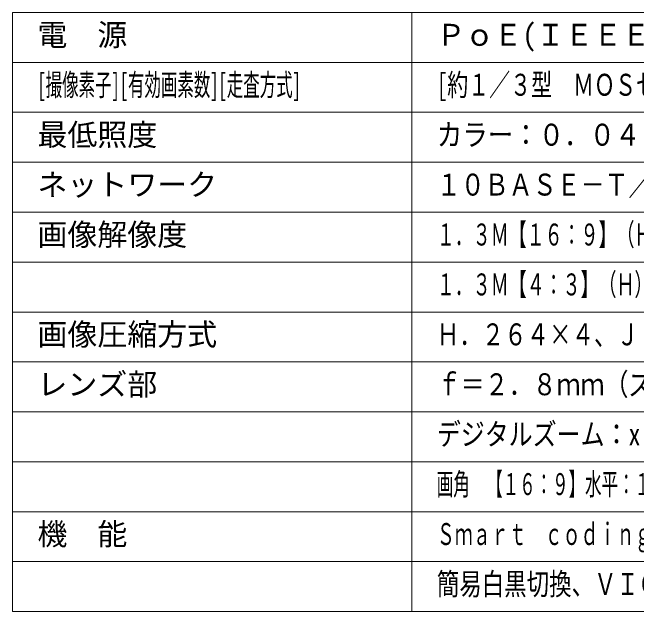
# Model space of a CAD drawing. Units: millimetres, scale not verified. Extents: x -63 to 62, y -56 to 57.
# Drawn here: x -62.5 to 0, y -56.4 to 3.6 of the extents above; entities that cross this region are included whole.
import ezdxf
from ezdxf.enums import TextEntityAlignment as Align

# ---------------------------------------------------------------- set-up
doc = ezdxf.new("R2010")
doc.units = ezdxf.units.MM
doc.header["$LTSCALE"] = 0.125
doc.layers.add('0-1_MOJI1', color=7, linetype='Continuous')
doc.layers.add('0-2_WAKU', color=1, linetype='Continuous', lineweight=18)
doc.styles.add('ＭＳ ゴシック', font='')
doc.styles.get('ＭＳ ゴシック').set_extended_font_data('MS Gothic')

msp = doc.modelspace()

# ---------------------------------------------------------------- linework, layer by layer
at = {"layer": '0-2_WAKU', "color": 4}
for p, q in [((-62.5007, 3.6376), (-62.5007, -56.3624)), ((62.4993, 3.6376), (-62.5007, 3.6376)), ((-22.5007, -56.3624), (-22.5007, 3.6376)), ((62.4993, -56.3624), (-62.5007, -56.3624))]:
    msp.add_line(p, q, dxfattribs=at)
at = {"layer": '0-2_WAKU'}
for p, q in [((62.4993, -1.3624), (-62.5007, -1.3624)), ((62.4993, -6.3624), (-62.5007, -6.3624)), ((62.4993, -11.3624), (-62.5007, -11.3624)), ((-62.5007, -16.3624), (62.4993, -16.3624)), ((-62.5007, -21.3624), (62.4993, -21.3624)), ((-62.5007, -26.3624), (62.4993, -26.3624)), ((-62.5007, -31.3624), (62.4993, -31.3624)), ((-62.5007, -36.3624), (62.4993, -36.3624)), ((-62.5007, -41.3624), (62.4993, -41.3624)), ((-62.5007, -46.3624), (62.4993, -46.3624)), ((62.4993, -51.3624), (-62.5007, -51.3624))]:
    msp.add_line(p, q, dxfattribs=at)

# ---------------------------------------------------------------- texts
at = {"layer": '0-1_MOJI1', "style": 'ＭＳ ゴシック'}
for s, p in [('電\u3000源', (-60.0007, -0.3624)), ('最低照度', (-60.0007, -10.3624)), ('ネットワーク', (-60.0007, -15.3624)), ('画像解像度', (-60.0007, -20.3624)), ('画像圧縮方式', (-60.0007, -30.3624)), ('レンズ部', (-60.0007, -35.3624)), ('機\u3000能', (-60.0007, -50.3624))]:
    msp.add_text(s, height=2.199, dxfattribs=at).set_placement(p, align=Align.BOTTOM_LEFT)
for s, width, p in [('ＰｏＥ(ＩＥＥＥ８０２.３ａｆ準拠)', 0.95, (-20.0007, -0.3624)), ('[撮像素子][有効画素数][走査方式]', 0.55, (-60.0007, -5.3624)), ('[約１／３型\u3000ＭＯＳセンサー][約１３０万画素][プログレッシブ]', 0.7, (-20.0007, -5.3624)), ('カラー：０．０４ｌｘ、白黒：０．０３ｌｘ\u3000（Ｆ２．３）', 0.85, (-20.0007, -10.3624)), ('１０ＢＡＳＥ－Ｔ／１００ＢＡＳＥ－ＴＸ、ＲＪ４５コネクター', 0.8, (-20.0007, -15.3624)), ('１．３Ｍ【１６：９】（Ｈ）１２８０／６４０／３２０／１６０', 0.6, (-20.0007, -20.3624)), ('１．３Ｍ【４：３】（Ｈ）１２８０／８００／６４０／４００／３２０／１６０', 0.6, (-20.0007, -25.3624)), ('Ｈ．２６４×４、ＪＰＥＧ×３\u3000（７出力同時エンコーディング）', 0.75, (-20.0007, -30.3624)), ('ｆ＝２．８ｍｍ（ズーム比：１倍\u3000光学）、２倍\u3000ＥＸズーム', 0.8, (-20.0007, -35.3624)), ('デジタルズーム：x１／x２／x４\u3000３段階', 0.8, (-20.0007, -40.3624)), ('画角\u3000【１６：９】水平：１００°／垂直：５５°、【４：３】水平：１００°／垂直：７３°', 0.55, (-20.0007, -45.3624)), ('Ｓｍａｒｔ\u3000ｃｏｄｉｎｇ技術、スーパーダイナミックレンジ、暗部補正、逆光補正、', 0.6, (-20.0007, -50.3624)), ('簡易白黒切換、ＶＩＱＳ、ＶＭＤ、ＳＤＸＣ／ＳＤＨＣ／ＳＤ対応', 0.75, (-20.0007, -55.3624))]:
    msp.add_text(s, height=2.199, dxfattribs=dict(at, width=width)).set_placement(p, align=Align.BOTTOM_LEFT)

doc.saveas('drawing.dxf')
